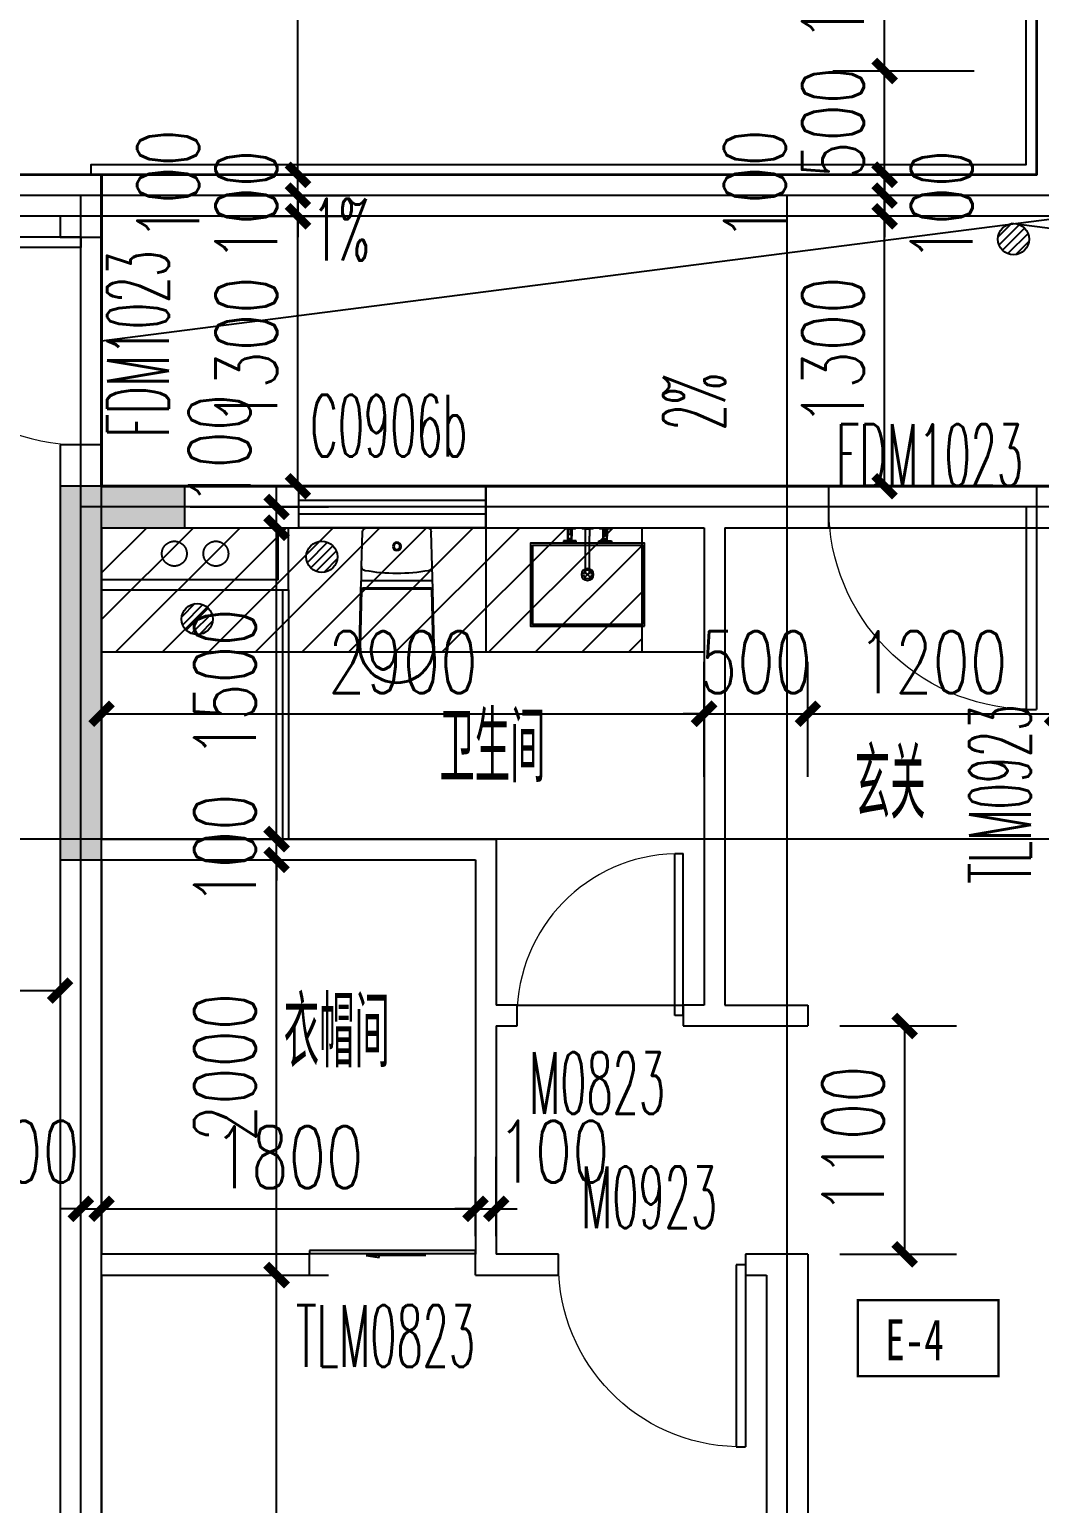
# Model space of a CAD drawing. Extents: x -59851 to 653804, y -249523 to 437614.
# Drawn here: x -10361 to -5499, y -107295 to -100194 of the extents above; entities that cross this region are included whole.
import ezdxf

# ---------------------------------------------------------------- set-up
doc = ezdxf.new("R2010")
doc.units = 0
doc.header["$LTSCALE"] = 1000
doc.header["$MEASUREMENT"] = 0
doc.linetypes.add('PS', pattern=[3200, 1500, -200, 1500])
doc.layers.add('33计一半面积外廓线', color=53, linetype='Continuous', lineweight=35)
doc.layers.add('33计全面积外廓线', color=21, linetype='Continuous', lineweight=35)
doc.layers.add('A-area(算全面积)', color=21, linetype='Continuous', plot=False)
doc.layers.add('A-area(算半面积)', color=23, linetype='Continuous', plot=False)
for name, color, linetype in [('A-Lvtry（卫生间）', 5, 'Continuous'), ('A-第三道尺寸线', 105, 'Continuous'), ('A-线脚看线', 9, 'Continuous'), ('A-降板区域', 251, 'Continuous'), ('AE-FLOR', 151, 'Continuous'), ('DIM_SYMB', 3, 'Continuous'), ('DOTE', 16, 'Continuous'), ('NL', 5, 'Continuous'), ('PS', 6, 'PS'), ('PUB_HATCH', 8, 'Continuous'), ('PUB_TEXT', 7, 'Continuous'), ('WALL', 2, 'Continuous'), ('WINDOW', 4, 'Continuous'), ('WINDOW_TEXT', 7, 'Continuous'), ('ys', 154, 'Continuous'), ('剪力墙', 6, 'Continuous'), ('户型标示', 7, 'Continuous')]:
    doc.layers.add(name, color=color, linetype=linetype)
doc.styles.add('_TCH_DIM', font='SIMPLEX.shx', dxfattribs={"width": 0.7, "bigfont": 'GBCBIG.shx'})
doc.styles.add('_TCH_DIM_T3', font='SIMPLEX.shx', dxfattribs={"width": 0.705882, "bigfont": 'GBCBIG.shx'})
doc.styles.add('_TCH_WINDOW', font='SIMPLEX.shx', dxfattribs={"width": 0.7, "height": 3.5, "bigfont": 'GBCBIG.shx'})
doc.styles.get("Standard").update_dxf_attribs({"font": 'gbenor.shx', "width": 0.7, "bigfont": 'gbcbig.shx'})
doc.styles.add('黑体', font='simhei.ttf', dxfattribs={"width": 0.7})
doc.dimstyles.new('_TCH_ARCH&&100', dxfattribs={"dimtxt": 297.5, "dimasz": 100, "dimexe": 250, "dimexo": 300, "dimgap": 100, "dimtad": 1, "dimdec": 0, "dimzin": 0, "dimdsep": 46, "dimtxsty": '_TCH_DIM_T3', "dimblk": 'ARCHTICK', "dimcen": 0.09, "dimclrt": 7, "dimazin": 2, "dimtfac": 1, "dimtdec": 0, "dimtix": 1, "dimtmove": 2, "dimatfit": 3, "dimfxl": 0, "dimtolj": 1, "dimtzin": 0, "dimarcsym": 0})

# ---------------------------------------------------------------- blocks, each defined once
blk = doc.blocks.new('18fjlq0329')
at = {"layer": 'PUB_HATCH'}
blk.add_hatch(color=256, dxfattribs=at).paths.add_polyline_path([(-9613.7, -22044.5), (-10213.7, -22044.5), (-10213.7, -23844.5), (-10013.7, -23844.5), (-10013.7, -22244.5), (-9613.7, -22244.5)])
at = {"layer": '剪力墙'}
blk.add_lwpolyline([(-9613.7, -22044.5), (-10213.7, -22044.5), (-10213.7, -23844.5), (-10013.7, -23844.5), (-10013.7, -22244.5), (-9613.7, -22244.5)], close=True, dxfattribs=at)
blk = doc.blocks.new('zhouxianssceng0329')
at = {"layer": 'DOTE'}
for p, q in [((-3313.7, 143398.2), (-44988.6, 143398.2)), ((-10113.7, 132089.9), (-10113.7, 143398.2)), ((-6713.7, 132089.9), (-6713.7, 143398.2)), ((5501.3, 143298.2), (-44988.6, 143298.2)), ((5501.3, 141898.2), (-10113.7, 141898.2)), ((5501.3, 140298.2), (-44988.6, 140298.2))]:
    blk.add_line(p, q, dxfattribs=at)
blk = doc.blocks.new('A$C2EEA3612')
at = {"linetype": 'Continuous'}
for p, q in [((-180, 570), (-172.9, 299.7)), ((-175, 570.2), (-168, 299.8)), ((175, 570.2), (168, 299.8)), ((180, 570), (172.9, 299.7)), ((-172.9, 299.7), (-171.1, 240)), ((-163, 295), (163, 295)), ((-163, 290), (163, 290)), ((172.9, 299.7), (171.1, 240)), ((-171.6, 255), (171.6, 255)), ((-171.1, 240), (-169.5, 186.6)), ((171.1, 240), (169.5, 186.6)), ((-169.5, 186.6), (-165.6, 19.4)), ((169.5, 186.6), (165.6, 19.4)), ((-145.6, 0), (145.6, 0))]:
    blk.add_line(p, q, dxfattribs=at)
for radius in [20, 15]:
    blk.add_circle((0, 90), radius, dxfattribs=at)
for centre, radius, start, end in [((0, 570), 180, 0, 180), ((0, 570), 175, 0, 180), ((-163, 300), 10, 181.7534, 270), ((-163, 300), 5, 181.7534, 270), ((163, 300), 5, 270, 358.2466), ((163, 300), 10, 270, 358.2466), ((0, -673.3), 893.4, 80.14434, 99.85566), ((-149.5, 187.2), 20, 99.85566, 181.7534), ((149.5, 187.2), 20, 358.2466, 80.14434), ((-145.6, 20), 20, 181.7534, 270), ((145.6, 20), 20, 270, 358.2466)]:
    blk.add_arc(centre, radius, start, end, dxfattribs=at)
blk = doc.blocks.new('g3wr')
at = {"color": 251}
blk.add_wipeout([(92376.5, 176270.3), (92376.5, 176416), (92376.5, 176561.6), (92382.1, 176575.5), (92395.9, 176581.5), (92459.4, 176583.5), (92576.3, 176580.9), (92666.2, 176588.6), (92736.4, 176588), (92946.5, 176596), (92946.5, 176591), (93056.8, 176558.2), (93056.8, 176558.2), (93126.5, 176416), (93075.6, 176297.8), (92946.5, 176236), (92831.5, 176244.5), (92676.2, 176243), (92576.3, 176251), (92395.9, 176250.4)], dxfattribs=at)
at = {"xscale": -1, "rotation": 270}
blk.add_blockref('A$C2EEA3612', (92376.5, 176416), dxfattribs=at)
blk = doc.blocks.new('A$C12CE3BE6')
at = {"ltscale": 10}
for p, q in [((180, 469), (200, 469)), ((180, 412), (180, 435)), ((182.5, 422), (182.5, 442)), ((197.5, 442), (182.5, 442)), ((184.5, 442), (184.5, 469)), ((195.5, 442), (195.5, 469)), ((197.5, 422), (197.5, 442)), ((200, 412), (200, 435)), ((285.2, 469), (265.2, 469)), ((265.2, 260), (265.2, 435)), ((285.2, 260), (285.2, 435)), ((370, 469), (350, 469)), ((350, 412), (350, 435)), ((352.5, 422), (352.5, 442)), ((352.5, 442), (367.5, 442)), ((354.5, 442), (354.5, 469)), ((365.5, 442), (365.5, 469)), ((367.5, 422), (367.5, 442)), ((370, 412), (370, 435)), ((220, 412), (160, 412)), ((160, 412), (160, 405)), ((220, 405), (160, 405)), ((197.5, 422), (182.5, 422)), ((187, 412), (187, 422)), ((193, 412), (193, 422)), ((220, 405), (220, 412)), ((330, 412), (390, 412)), ((330, 405), (330, 412)), ((330, 405), (390, 405)), ((352.5, 422), (367.5, 422)), ((357, 412), (357, 422)), ((363, 412), (363, 422)), ((390, 412), (390, 405))]:
    blk.add_line(p, q, dxfattribs=at)
for p, q in [((260.9, 235.9), (289.1, 264.1)), ((260.9, 264.1), (289.1, 235.9))]:
    blk.add_line(p, q)
for points in [[(200, 435), (200, 469), (215, 469), (215, 475), (165, 475), (165, 469), (180, 469), (180, 435)], [(285.2, 435), (285.2, 469), (299.8, 469), (299.8, 475), (250.2, 475), (250.2, 469), (265.2, 469), (265.2, 435)], [(370, 435), (370, 469), (385, 469), (385, 475), (335, 475), (335, 469), (350, 469), (350, 435)]]:
    blk.add_lwpolyline(points, dxfattribs=at)
for points in [[(0, 0), (0, 400), (550, 400), (550, 0)], [(10, 10), (10, 390), (540, 390), (540, 10)]]:
    blk.add_lwpolyline(points, close=True)
for centre in [(190, 408.5), (360, 408.5)]:
    blk.add_circle(centre, 3.5, dxfattribs=at)
for radius in [29.1, 20]:
    blk.add_circle((275, 250), radius)
blk.add_arc((275.2, 260), 10, 180, 0, dxfattribs=at)
blk = doc.blocks.new('$DorLib2D$00000001')
for p, q in [((0.45, 0.975), (0.5, 0.975)), ((0.45, 0), (0.45, 0.975)), ((0.5, 0), (0.5, 0.975)), ((0.5, 0), (0.45, 0))]:
    blk.add_line(p, q)
at = {"lineweight": 13}
blk.add_arc((0.475, 0), 0.975, 91.46928, 180, dxfattribs=at)
blk = doc.blocks.new('$DorLib2D$00000129')
at = {"color": 0, "linetype": 'Continuous'}
for p, q in [((-0.5, 0.545), (-0.5, 0.6866)), ((-0.5, 0.6866), (0.5, 0.6866)), ((0.5, 0.6866), (0.5, 0.545)), ((0.5, 0.545), (-0.5, 0.545)), ((-0.5, 0.5), (-0.5, 0.545)), ((0.5, 0.5), (0.5, 0.545)), ((-0.2, 0.4375), (0.1584, 0.4375)), ((0.1584, 0.4375), (0.0804, 0.3408)), ((0.0804, 0.3408), (0.0804, 0.4375))]:
    blk.add_line(p, q, dxfattribs=at)
blk = doc.blocks.new('$TCHSYS$WIN2D')
for p, q in [((-0.5, 0.5), (0.5, 0.5)), ((-0.5, 0.5), (-0.5, -0.5)), ((0.5, 0.5), (0.5, -0.5)), ((0.5, 0.1667), (-0.5, 0.1667)), ((0.5, -0.1667), (-0.5, -0.1667)), ((-0.5, -0.5), (0.5, -0.5))]:
    blk.add_line(p, q)
blk = doc.blocks.new('_ArchTick')
at = {"color": 0, "linetype": 'ByBlock', "const_width": 0.4}
blk.add_lwpolyline([(-0.5, -0.5), (0.5, 0.5)], dxfattribs=at)
blk = doc.blocks.new('*D757')
at = {"layer": 'A-第三道尺寸线', "color": 0, "lineweight": -2, "transparency": 16777216}
for p, q in [((17873.7, 167934.8), (17873.7, 168034.8)), ((17457.5, 167934.8), (18123.7, 167934.8)), ((17873.7, 167834.8), (17873.7, 167934.8)), ((17457.5, 167834.8), (18123.7, 167834.8)), ((17873.7, 167834.8), (17873.7, 167734.8))]:
    blk.add_line(p, q, dxfattribs=at)
at = {"layer": 'Defpoints', "color": 0, "transparency": 16777216}
for p in [(17157.5, 167934.8), (17873.7, 167934.8), (17157.5, 167834.8)]:
    blk.add_point(p, dxfattribs=at)
at = {"layer": 'A-第三道尺寸线', "color": 0, "lineweight": -2, "transparency": 16777216, "xscale": 100, "yscale": 100, "zscale": 100}
for p, rotation in [((17873.7, 167934.8), 270), ((17873.7, 167834.8), 90)]:
    blk.add_blockref('_ArchTick', p, dxfattribs=dict(at, rotation=rotation))
at = {"layer": 'A-第三道尺寸线', "color": 7, "transparency": 16777216, "insert": (17598.7, 168209.8), "char_height": 297.5, "attachment_point": 5, "rotation": 90, "style": '_TCH_DIM_T3'}
blk.add_mtext('\\A1;100', dxfattribs=at)
blk = doc.blocks.new('*D758')
at = {"layer": 'A-第三道尺寸线', "color": 0, "lineweight": -2, "transparency": 16777216}
for p, q in [((17457.5, 167834.8), (18123.7, 167834.8)), ((17873.7, 166334.8), (17873.7, 167834.8)), ((17457.5, 166334.8), (18123.7, 166334.8))]:
    blk.add_line(p, q, dxfattribs=at)
at = {"layer": 'Defpoints', "color": 0, "transparency": 16777216}
for p in [(17157.5, 167834.8), (17873.7, 167834.8), (17157.5, 166334.8)]:
    blk.add_point(p, dxfattribs=at)
at = {"layer": 'A-第三道尺寸线', "color": 0, "lineweight": -2, "transparency": 16777216, "xscale": 100, "yscale": 100, "zscale": 100}
for p, rotation in [((17873.7, 167834.8), 90), ((17873.7, 166334.8), 270)]:
    blk.add_blockref('_ArchTick', p, dxfattribs=dict(at, rotation=rotation))
at = {"layer": 'A-第三道尺寸线', "color": 7, "transparency": 16777216, "insert": (17625, 167084.8), "char_height": 297.5, "attachment_point": 5, "rotation": 90, "style": '_TCH_DIM_T3'}
blk.add_mtext('\\A1;1500', dxfattribs=at)
blk = doc.blocks.new('*D759')
at = {"layer": 'A-第三道尺寸线', "color": 0, "lineweight": -2, "transparency": 16777216}
for p, q in [((17873.7, 166334.8), (17873.7, 166434.8)), ((17457.5, 166334.8), (18123.7, 166334.8)), ((17873.7, 166234.8), (17873.7, 166334.8)), ((17457.5, 166234.8), (18123.7, 166234.8)), ((17873.7, 166234.8), (17873.7, 166134.8))]:
    blk.add_line(p, q, dxfattribs=at)
at = {"layer": 'Defpoints', "color": 0, "transparency": 16777216}
for p in [(17157.5, 166334.8), (17873.7, 166334.8), (17157.5, 166234.8)]:
    blk.add_point(p, dxfattribs=at)
at = {"layer": 'A-第三道尺寸线', "color": 0, "lineweight": -2, "transparency": 16777216, "xscale": 100, "yscale": 100, "zscale": 100}
for p, rotation in [((17873.7, 166334.8), 270), ((17873.7, 166234.8), 90)]:
    blk.add_blockref('_ArchTick', p, dxfattribs=dict(at, rotation=rotation))
at = {"layer": 'A-第三道尺寸线', "color": 7, "transparency": 16777216, "insert": (17625, 166284.8), "char_height": 297.5, "attachment_point": 5, "rotation": 90, "style": '_TCH_DIM_T3'}
blk.add_mtext('\\A1;100', dxfattribs=at)
blk = doc.blocks.new('*D760')
at = {"layer": 'A-第三道尺寸线', "color": 0, "lineweight": -2, "transparency": 16777216}
for p, q in [((17457.5, 166234.8), (18123.7, 166234.8)), ((17873.7, 164234.8), (17873.7, 166234.8)), ((17457.5, 164234.8), (18123.7, 164234.8))]:
    blk.add_line(p, q, dxfattribs=at)
at = {"layer": 'Defpoints', "color": 0, "transparency": 16777216}
for p in [(17157.5, 166234.8), (17873.7, 166234.8), (17157.5, 164234.8)]:
    blk.add_point(p, dxfattribs=at)
at = {"layer": 'A-第三道尺寸线', "color": 0, "lineweight": -2, "transparency": 16777216, "xscale": 100, "yscale": 100, "zscale": 100}
for p, rotation in [((17873.7, 166234.8), 90), ((17873.7, 164234.8), 270)]:
    blk.add_blockref('_ArchTick', p, dxfattribs=dict(at, rotation=rotation))
at = {"layer": 'A-第三道尺寸线', "color": 7, "transparency": 16777216, "insert": (17625, 165234.8), "char_height": 297.5, "attachment_point": 5, "rotation": 90, "style": '_TCH_DIM_T3'}
blk.add_mtext('\\A1;2000', dxfattribs=at)
blk = doc.blocks.new('*D761')
at = {"layer": 'A-第三道尺寸线', "color": 0, "lineweight": -2, "transparency": 16777216}
for p, q in [((17457.5, 164234.8), (18123.7, 164234.8)), ((17873.7, 160734.8), (17873.7, 164234.8)), ((17457.5, 160734.8), (18123.7, 160734.8))]:
    blk.add_line(p, q, dxfattribs=at)
at = {"layer": 'Defpoints', "color": 0, "transparency": 16777216}
for p in [(17157.5, 164234.8), (17873.7, 164234.8), (17157.5, 160734.8)]:
    blk.add_point(p, dxfattribs=at)
at = {"layer": 'A-第三道尺寸线', "color": 0, "lineweight": -2, "transparency": 16777216, "xscale": 100, "yscale": 100, "zscale": 100}
for p, rotation in [((17873.7, 164234.8), 90), ((17873.7, 160734.8), 270)]:
    blk.add_blockref('_ArchTick', p, dxfattribs=dict(at, rotation=rotation))
at = {"layer": 'A-第三道尺寸线', "color": 7, "transparency": 16777216, "insert": (17625, 162484.8), "char_height": 297.5, "attachment_point": 5, "rotation": 90, "style": '_TCH_DIM_T3'}
blk.add_mtext('\\A1;3500', dxfattribs=at)
blk = doc.blocks.new('*D770')
at = {"layer": 'A-第三道尺寸线', "color": 0, "lineweight": -2, "transparency": 16777216}
for p, q in [((17031.5, 166634.8), (17031.5, 167188.6)), ((19931.5, 166634.8), (19931.5, 167188.6)), ((17031.5, 166938.6), (19931.5, 166938.6))]:
    blk.add_line(p, q, dxfattribs=at)
at = {"layer": 'Defpoints', "color": 0, "transparency": 16777216}
for p in [(19931.5, 166938.6), (17031.5, 166334.8), (19931.5, 166334.8)]:
    blk.add_point(p, dxfattribs=at)
at = {"layer": 'A-第三道尺寸线', "color": 0, "lineweight": -2, "transparency": 16777216, "xscale": 100, "yscale": 100, "zscale": 100, "rotation": 180}
blk.add_blockref('_ArchTick', (17031.5, 166938.6), dxfattribs=at)
at = {"layer": 'A-第三道尺寸线', "color": 0, "lineweight": -2, "transparency": 16777216, "xscale": 100, "yscale": 100, "zscale": 100}
blk.add_blockref('_ArchTick', (19931.5, 166938.6), dxfattribs=at)
at = {"layer": 'A-第三道尺寸线', "color": 7, "transparency": 16777216, "insert": (18481.5, 167187.3), "char_height": 297.5, "attachment_point": 5, "style": '_TCH_DIM_T3'}
blk.add_mtext('\\A1;2900', dxfattribs=at)
blk = doc.blocks.new('*D771')
at = {"layer": 'A-第三道尺寸线', "color": 0, "lineweight": -2, "transparency": 16777216}
for p, q in [((19931.5, 166634.8), (19931.5, 167188.6)), ((20431.5, 166634.8), (20431.5, 167188.6)), ((19931.5, 166938.6), (19831.5, 166938.6)), ((19931.5, 166938.6), (20431.5, 166938.6)), ((20431.5, 166938.6), (20531.5, 166938.6))]:
    blk.add_line(p, q, dxfattribs=at)
at = {"layer": 'Defpoints', "color": 0, "transparency": 16777216}
for p in [(20431.5, 166938.6), (19931.5, 166334.8), (20431.5, 166334.8)]:
    blk.add_point(p, dxfattribs=at)
at = {"layer": 'A-第三道尺寸线', "color": 0, "lineweight": -2, "transparency": 16777216, "xscale": 100, "yscale": 100, "zscale": 100}
blk.add_blockref('_ArchTick', (19931.5, 166938.6), dxfattribs=at)
at = {"layer": 'A-第三道尺寸线', "color": 0, "lineweight": -2, "transparency": 16777216, "xscale": 100, "yscale": 100, "zscale": 100, "rotation": 180}
blk.add_blockref('_ArchTick', (20431.5, 166938.6), dxfattribs=at)
at = {"layer": 'A-第三道尺寸线', "color": 7, "transparency": 16777216, "insert": (20181.5, 167187.3), "char_height": 297.5, "attachment_point": 5, "style": '_TCH_DIM_T3'}
blk.add_mtext('\\A1;500', dxfattribs=at)
blk = doc.blocks.new('*D772')
at = {"layer": 'A-第三道尺寸线', "color": 0, "lineweight": -2, "transparency": 16777216}
for p, q in [((20431.5, 166634.8), (20431.5, 167188.6)), ((21631.5, 166634.8), (21631.5, 167188.6)), ((20431.5, 166938.6), (21631.5, 166938.6))]:
    blk.add_line(p, q, dxfattribs=at)
at = {"layer": 'Defpoints', "color": 0, "transparency": 16777216}
for p in [(21631.5, 166938.6), (20431.5, 166334.8), (21631.5, 166334.8)]:
    blk.add_point(p, dxfattribs=at)
at = {"layer": 'A-第三道尺寸线', "color": 0, "lineweight": -2, "transparency": 16777216, "xscale": 100, "yscale": 100, "zscale": 100, "rotation": 180}
blk.add_blockref('_ArchTick', (20431.5, 166938.6), dxfattribs=at)
at = {"layer": 'A-第三道尺寸线', "color": 0, "lineweight": -2, "transparency": 16777216, "xscale": 100, "yscale": 100, "zscale": 100}
blk.add_blockref('_ArchTick', (21631.5, 166938.6), dxfattribs=at)
at = {"layer": 'A-第三道尺寸线', "color": 7, "transparency": 16777216, "insert": (21031.5, 167187.3), "char_height": 297.5, "attachment_point": 5, "style": '_TCH_DIM_T3'}
blk.add_mtext('\\A1;1200', dxfattribs=at)
blk = doc.blocks.new('*D774')
at = {"layer": 'A-第三道尺寸线', "color": 0, "lineweight": -2, "transparency": 16777216}
for p, q in [((20585.5, 165434.8), (21147.7, 165434.8)), ((20897.7, 164334.8), (20897.7, 165434.8)), ((20585.5, 164334.8), (21147.7, 164334.8))]:
    blk.add_line(p, q, dxfattribs=at)
at = {"layer": 'Defpoints', "color": 0, "transparency": 16777216}
for p in [(20285.5, 165434.8), (20897.7, 165434.8), (20285.5, 164334.8)]:
    blk.add_point(p, dxfattribs=at)
at = {"layer": 'A-第三道尺寸线', "color": 0, "lineweight": -2, "transparency": 16777216, "xscale": 100, "yscale": 100, "zscale": 100}
for p, rotation in [((20897.7, 165434.8), 90), ((20897.7, 164334.8), 270)]:
    blk.add_blockref('_ArchTick', p, dxfattribs=dict(at, rotation=rotation))
at = {"layer": 'A-第三道尺寸线', "color": 7, "transparency": 16777216, "insert": (20649, 164884.8), "char_height": 297.5, "attachment_point": 5, "rotation": 90, "style": '_TCH_DIM_T3'}
blk.add_mtext('\\A1;1100', dxfattribs=at)
blk = doc.blocks.new('*D775')
at = {"layer": 'A-第三道尺寸线', "color": 0, "lineweight": -2, "transparency": 16777216}
for p, q in [((16931.5, 164421.8), (16931.5, 164804.1)), ((17031.5, 164421.8), (17031.5, 164804.1)), ((16931.5, 164554.1), (16831.5, 164554.1)), ((16931.5, 164554.1), (17031.5, 164554.1)), ((17031.5, 164554.1), (17131.5, 164554.1))]:
    blk.add_line(p, q, dxfattribs=at)
at = {"layer": 'Defpoints', "color": 0, "transparency": 16777216}
for p in [(17031.5, 164554.1), (16931.5, 164121.8), (17031.5, 164121.8)]:
    blk.add_point(p, dxfattribs=at)
at = {"layer": 'A-第三道尺寸线', "color": 0, "lineweight": -2, "transparency": 16777216, "xscale": 100, "yscale": 100, "zscale": 100}
blk.add_blockref('_ArchTick', (16931.5, 164554.1), dxfattribs=at)
at = {"layer": 'A-第三道尺寸线', "color": 0, "lineweight": -2, "transparency": 16777216, "xscale": 100, "yscale": 100, "zscale": 100, "rotation": 180}
blk.add_blockref('_ArchTick', (17031.5, 164554.1), dxfattribs=at)
at = {"layer": 'A-第三道尺寸线', "color": 7, "transparency": 16777216, "insert": (16656.5, 164829.1), "char_height": 297.5, "attachment_point": 5, "style": '_TCH_DIM_T3'}
blk.add_mtext('\\A1;100', dxfattribs=at)
blk = doc.blocks.new('*D776')
at = {"layer": 'A-第三道尺寸线', "color": 0, "lineweight": -2, "transparency": 16777216}
for p, q in [((17031.5, 164421.8), (17031.5, 164804.1)), ((18831.5, 164421.8), (18831.5, 164804.1)), ((17031.5, 164554.1), (18831.5, 164554.1))]:
    blk.add_line(p, q, dxfattribs=at)
at = {"layer": 'Defpoints', "color": 0, "transparency": 16777216}
for p in [(18831.5, 164554.1), (17031.5, 164121.8), (18831.5, 164121.8)]:
    blk.add_point(p, dxfattribs=at)
at = {"layer": 'A-第三道尺寸线', "color": 0, "lineweight": -2, "transparency": 16777216, "xscale": 100, "yscale": 100, "zscale": 100, "rotation": 180}
blk.add_blockref('_ArchTick', (17031.5, 164554.1), dxfattribs=at)
at = {"layer": 'A-第三道尺寸线', "color": 0, "lineweight": -2, "transparency": 16777216, "xscale": 100, "yscale": 100, "zscale": 100}
blk.add_blockref('_ArchTick', (18831.5, 164554.1), dxfattribs=at)
at = {"layer": 'A-第三道尺寸线', "color": 7, "transparency": 16777216, "insert": (17931.5, 164802.8), "char_height": 297.5, "attachment_point": 5, "style": '_TCH_DIM_T3'}
blk.add_mtext('\\A1;1800', dxfattribs=at)
blk = doc.blocks.new('*D777')
at = {"layer": 'A-第三道尺寸线', "color": 0, "lineweight": -2, "transparency": 16777216}
for p, q in [((18831.5, 164421.8), (18831.5, 164804.1)), ((18931.5, 164421.8), (18931.5, 164804.1)), ((18831.5, 164554.1), (18731.5, 164554.1)), ((18831.5, 164554.1), (18931.5, 164554.1)), ((18931.5, 164554.1), (19031.5, 164554.1))]:
    blk.add_line(p, q, dxfattribs=at)
at = {"layer": 'Defpoints', "color": 0, "transparency": 16777216}
for p in [(18931.5, 164554.1), (18831.5, 164121.8), (18931.5, 164121.8)]:
    blk.add_point(p, dxfattribs=at)
at = {"layer": 'A-第三道尺寸线', "color": 0, "lineweight": -2, "transparency": 16777216, "xscale": 100, "yscale": 100, "zscale": 100}
blk.add_blockref('_ArchTick', (18831.5, 164554.1), dxfattribs=at)
at = {"layer": 'A-第三道尺寸线', "color": 0, "lineweight": -2, "transparency": 16777216, "xscale": 100, "yscale": 100, "zscale": 100, "rotation": 180}
blk.add_blockref('_ArchTick', (18931.5, 164554.1), dxfattribs=at)
at = {"layer": 'A-第三道尺寸线', "color": 7, "transparency": 16777216, "insert": (19206.5, 164829.1), "char_height": 297.5, "attachment_point": 5, "style": '_TCH_DIM_T3'}
blk.add_mtext('\\A1;100', dxfattribs=at)
blk = doc.blocks.new('zhenzheng1417hxt0329')
at = {"layer": 'A-area(算全面积)'}
blk.add_lwpolyline([(-17613.7, 20870.7), (-17613.7, 13970.7), (-16213.7, 13970.7), (-16213.5, 17270.6), (-15613.7, 17270.7), (-15613.7, 17070.7), (-5513.7, 17070.7), (-5513.7, 20870.7)], close=True, dxfattribs=at)
at = {"layer": 'AE-FLOR'}
for points in [[(-17613.7, 20970.7), (-5413.7, 20970.7), (-5413.7, 16870.7), (-10013.7, 16870.7)], [(-17613.7, 20870.7), (-5513.7, 20870.7), (-5513.7, 17070.7), (-10013.7, 17070.7)]]:
    blk.add_lwpolyline(points, dxfattribs=at)
blk = doc.blocks.new('188xj0329')
at = {"layer": 'A-线脚看线'}
blk.add_lwpolyline([(-10063.7, -25166.7), (-10063.7, -25116.7), (-5563.7, -25116.7), (-5563.7, -21416.7), (-17613.7, -21416.7)], dxfattribs=at)
blk = doc.blocks.new('_LV13')
at = {"color": 0}
for p, q in [((-0.071, 0.495), (-0.495, 0.071)), ((0.183, 0.465), (-0.465, -0.183)), ((0.354, 0.354), (-0.354, -0.354)), ((0.465, 0.183), (-0.183, -0.465)), ((0.495, -0.071), (0.071, -0.495))]:
    blk.add_line(p, q, dxfattribs=at)
blk.add_circle((0, 0), 0.5)
blk = doc.blocks.new('e405055')
at = {"layer": 'NL', "ltscale": 0.5, "extrusion": (0, 0, -1), "xscale": -150, "yscale": 150, "zscale": -150}
for p in [(110296, 74466), (110896, 74166)]:
    blk.add_blockref('_LV13', p, dxfattribs=at)
blk = doc.blocks.new('*D857')
at = {"layer": 'A-第三道尺寸线', "color": 0, "lineweight": -2, "transparency": 16777216}
for p, q in [((-11413.7, -104552.8), (-11413.7, -105074)), ((-10213.7, -104552.8), (-10213.7, -105074)), ((-11413.7, -104824), (-10213.7, -104824))]:
    blk.add_line(p, q, dxfattribs=at)
at = {"layer": 'Defpoints', "color": 0, "transparency": 16777216}
for p in [(-11413.7, -104252.8), (-10213.7, -104252.8), (-10213.7, -104824)]:
    blk.add_point(p, dxfattribs=at)
at = {"layer": 'A-第三道尺寸线', "color": 0, "lineweight": -2, "transparency": 16777216, "xscale": 100, "yscale": 100, "zscale": 100, "rotation": 180}
blk.add_blockref('_ArchTick', (-11413.7, -104824), dxfattribs=at)
at = {"layer": 'A-第三道尺寸线', "color": 0, "lineweight": -2, "transparency": 16777216, "xscale": 100, "yscale": 100, "zscale": 100}
blk.add_blockref('_ArchTick', (-10213.7, -104824), dxfattribs=at)
at = {"layer": 'A-第三道尺寸线', "color": 7, "transparency": 16777216, "insert": (-10813.7, -104575.2), "char_height": 297.5, "attachment_point": 5, "style": '_TCH_DIM_T3'}
blk.add_mtext('\\A1;1200', dxfattribs=at)
blk = doc.blocks.new('*D1706')
at = {"layer": 'A-第三道尺寸线', "color": 0, "lineweight": -2, "transparency": 16777216}
for p, q in [((-5813.7, -101094.3), (-6494.4, -101094.3)), ((-6244.4, -102394.3), (-6244.4, -101094.3)), ((-5813.7, -102394.3), (-6494.4, -102394.3))]:
    blk.add_line(p, q, dxfattribs=at)
at = {"layer": 'Defpoints', "color": 0, "transparency": 16777216}
for p in [(-6244.4, -101094.3), (-5513.7, -101094.3), (-5513.7, -102394.3)]:
    blk.add_point(p, dxfattribs=at)
at = {"layer": 'A-第三道尺寸线', "color": 0, "lineweight": -2, "transparency": 16777216, "xscale": 100, "yscale": 100, "zscale": 100}
for p, rotation in [((-6244.4, -101094.3), 90), ((-6244.4, -102394.3), 270)]:
    blk.add_blockref('_ArchTick', p, dxfattribs=dict(at, rotation=rotation))
at = {"layer": 'A-第三道尺寸线', "color": 7, "transparency": 16777216, "insert": (-6493.1, -101744.3), "char_height": 297.5, "attachment_point": 5, "rotation": 90, "style": '_TCH_DIM_T3'}
blk.add_mtext('\\A1;1300', dxfattribs=at)
blk = doc.blocks.new('*D1707')
at = {"layer": 'A-第三道尺寸线', "color": 0, "lineweight": -2, "transparency": 16777216}
for p, q in [((-6244.4, -100994.3), (-6244.4, -100894.3)), ((-5813.7, -100994.3), (-6494.4, -100994.3)), ((-6244.4, -101094.3), (-6244.4, -100994.3)), ((-5813.7, -101094.3), (-6494.4, -101094.3)), ((-6244.4, -101094.3), (-6244.4, -101194.3))]:
    blk.add_line(p, q, dxfattribs=at)
at = {"layer": 'Defpoints', "color": 0, "transparency": 16777216}
for p in [(-6244.4, -100994.3), (-5513.7, -100994.3), (-5513.7, -101094.3)]:
    blk.add_point(p, dxfattribs=at)
at = {"layer": 'A-第三道尺寸线', "color": 0, "lineweight": -2, "transparency": 16777216, "xscale": 100, "yscale": 100, "zscale": 100}
for p, rotation in [((-6244.4, -100994.3), 270), ((-6244.4, -101094.3), 90)]:
    blk.add_blockref('_ArchTick', p, dxfattribs=dict(at, rotation=rotation))
at = {"layer": 'A-第三道尺寸线', "color": 7, "transparency": 16777216, "insert": (-5969.4, -101044.3), "char_height": 297.5, "attachment_point": 5, "rotation": 90, "style": '_TCH_DIM_T3'}
blk.add_mtext('\\A1;100', dxfattribs=at)
blk = doc.blocks.new('*D1708')
at = {"layer": 'A-第三道尺寸线', "color": 0, "lineweight": -2, "transparency": 16777216}
for p, q in [((-6244.4, -100894.3), (-6244.4, -100794.3)), ((-5813.7, -100894.3), (-6494.4, -100894.3)), ((-6244.4, -100994.3), (-6244.4, -100894.3)), ((-5813.7, -100994.3), (-6494.4, -100994.3)), ((-6244.4, -100994.3), (-6244.4, -101094.3))]:
    blk.add_line(p, q, dxfattribs=at)
at = {"layer": 'Defpoints', "color": 0, "transparency": 16777216}
for p in [(-6244.4, -100894.3), (-5513.7, -100894.3), (-5513.7, -100994.3)]:
    blk.add_point(p, dxfattribs=at)
at = {"layer": 'A-第三道尺寸线', "color": 0, "lineweight": -2, "transparency": 16777216, "xscale": 100, "yscale": 100, "zscale": 100}
for p, rotation in [((-6244.4, -100894.3), 270), ((-6244.4, -100994.3), 90)]:
    blk.add_blockref('_ArchTick', p, dxfattribs=dict(at, rotation=rotation))
at = {"layer": 'A-第三道尺寸线', "color": 7, "transparency": 16777216, "insert": (-6869.4, -100944.3), "char_height": 297.5, "attachment_point": 5, "rotation": 90, "style": '_TCH_DIM_T3'}
blk.add_mtext('\\A1;100', dxfattribs=at)
blk = doc.blocks.new('*D1709')
at = {"layer": 'A-第三道尺寸线', "color": 0, "lineweight": -2, "transparency": 16777216}
for p, q in [((-6244.4, -100394.3), (-6244.4, -100294.3)), ((-5813.7, -100394.3), (-6494.4, -100394.3)), ((-6244.4, -100894.3), (-6244.4, -100394.3)), ((-5813.7, -100894.3), (-6494.4, -100894.3)), ((-6244.4, -100894.3), (-6244.4, -100994.3))]:
    blk.add_line(p, q, dxfattribs=at)
at = {"layer": 'Defpoints', "color": 0, "transparency": 16777216}
for p in [(-6244.4, -100394.3), (-5513.7, -100394.3), (-5513.7, -100894.3)]:
    blk.add_point(p, dxfattribs=at)
at = {"layer": 'A-第三道尺寸线', "color": 0, "lineweight": -2, "transparency": 16777216, "xscale": 100, "yscale": 100, "zscale": 100}
for p, rotation in [((-6244.4, -100394.3), 270), ((-6244.4, -100894.3), 90)]:
    blk.add_blockref('_ArchTick', p, dxfattribs=dict(at, rotation=rotation))
at = {"layer": 'A-第三道尺寸线', "color": 7, "transparency": 16777216, "insert": (-6493.1, -100644.3), "char_height": 297.5, "attachment_point": 5, "rotation": 90, "style": '_TCH_DIM_T3'}
blk.add_mtext('\\A1;500', dxfattribs=at)
blk = doc.blocks.new('*D1710')
at = {"layer": 'A-第三道尺寸线', "color": 0, "lineweight": -2, "transparency": 16777216}
for p, q in [((-5813.7, -99394.3), (-6494.4, -99394.3)), ((-6244.4, -100394.3), (-6244.4, -99394.3)), ((-5813.7, -100394.3), (-6494.4, -100394.3))]:
    blk.add_line(p, q, dxfattribs=at)
at = {"layer": 'Defpoints', "color": 0, "transparency": 16777216}
for p in [(-6244.4, -99394.3), (-5513.7, -99394.3), (-5513.7, -100394.3)]:
    blk.add_point(p, dxfattribs=at)
at = {"layer": 'A-第三道尺寸线', "color": 0, "lineweight": -2, "transparency": 16777216, "xscale": 100, "yscale": 100, "zscale": 100}
for p, rotation in [((-6244.4, -99394.3), 90), ((-6244.4, -100394.3), 270)]:
    blk.add_blockref('_ArchTick', p, dxfattribs=dict(at, rotation=rotation))
at = {"layer": 'A-第三道尺寸线', "color": 7, "transparency": 16777216, "insert": (-6493.1, -99894.3), "char_height": 297.5, "attachment_point": 5, "rotation": 90, "style": '_TCH_DIM_T3'}
blk.add_mtext('\\A1;1000', dxfattribs=at)
blk = doc.blocks.new('*D1735')
at = {"layer": 'A-第三道尺寸线', "color": 0, "lineweight": -2, "transparency": 16777216}
for p, q in [((-9436.3, -101094.3), (-8818.5, -101094.3)), ((-9068.5, -102394.3), (-9068.5, -101094.3)), ((-9436.3, -102394.3), (-8818.5, -102394.3))]:
    blk.add_line(p, q, dxfattribs=at)
at = {"layer": 'Defpoints', "color": 0, "transparency": 16777216}
for p in [(-9736.3, -101094.3), (-9068.5, -101094.3), (-9736.3, -102394.3)]:
    blk.add_point(p, dxfattribs=at)
at = {"layer": 'A-第三道尺寸线', "color": 0, "lineweight": -2, "transparency": 16777216, "xscale": 100, "yscale": 100, "zscale": 100}
for p, rotation in [((-9068.5, -101094.3), 90), ((-9068.5, -102394.3), 270)]:
    blk.add_blockref('_ArchTick', p, dxfattribs=dict(at, rotation=rotation))
at = {"layer": 'A-第三道尺寸线', "color": 7, "transparency": 16777216, "insert": (-9317.2, -101744.3), "char_height": 297.5, "attachment_point": 5, "rotation": 90, "style": '_TCH_DIM_T3'}
blk.add_mtext('\\A1;1300', dxfattribs=at)
blk = doc.blocks.new('*D1736')
at = {"layer": 'A-第三道尺寸线', "color": 0, "lineweight": -2, "transparency": 16777216}
for p, q in [((-9068.5, -100994.3), (-9068.5, -100894.3)), ((-9436.3, -100994.3), (-8818.5, -100994.3)), ((-9068.5, -101094.3), (-9068.5, -100994.3)), ((-9436.3, -101094.3), (-8818.5, -101094.3)), ((-9068.5, -101094.3), (-9068.5, -101194.3))]:
    blk.add_line(p, q, dxfattribs=at)
at = {"layer": 'Defpoints', "color": 0, "transparency": 16777216}
for p in [(-9736.3, -100994.3), (-9068.5, -100994.3), (-9736.3, -101094.3)]:
    blk.add_point(p, dxfattribs=at)
at = {"layer": 'A-第三道尺寸线', "color": 0, "lineweight": -2, "transparency": 16777216, "xscale": 100, "yscale": 100, "zscale": 100}
for p, rotation in [((-9068.5, -100994.3), 270), ((-9068.5, -101094.3), 90)]:
    blk.add_blockref('_ArchTick', p, dxfattribs=dict(at, rotation=rotation))
at = {"layer": 'A-第三道尺寸线', "color": 7, "transparency": 16777216, "insert": (-9317.2, -101044.3), "char_height": 297.5, "attachment_point": 5, "rotation": 90, "style": '_TCH_DIM_T3'}
blk.add_mtext('\\A1;100', dxfattribs=at)
blk = doc.blocks.new('*D1737')
at = {"layer": 'A-第三道尺寸线', "color": 0, "lineweight": -2, "transparency": 16777216}
for p, q in [((-9068.5, -100894.3), (-9068.5, -100794.3)), ((-9436.3, -100894.3), (-8818.5, -100894.3)), ((-9068.5, -100994.3), (-9068.5, -100894.3)), ((-9436.3, -100994.3), (-8818.5, -100994.3)), ((-9068.5, -100994.3), (-9068.5, -101094.3))]:
    blk.add_line(p, q, dxfattribs=at)
at = {"layer": 'Defpoints', "color": 0, "transparency": 16777216}
for p in [(-9736.3, -100894.3), (-9068.5, -100894.3), (-9736.3, -100994.3)]:
    blk.add_point(p, dxfattribs=at)
at = {"layer": 'A-第三道尺寸线', "color": 0, "lineweight": -2, "transparency": 16777216, "xscale": 100, "yscale": 100, "zscale": 100}
for p, rotation in [((-9068.5, -100894.3), 270), ((-9068.5, -100994.3), 90)]:
    blk.add_blockref('_ArchTick', p, dxfattribs=dict(at, rotation=rotation))
at = {"layer": 'A-第三道尺寸线', "color": 7, "transparency": 16777216, "insert": (-9693.5, -100944.3), "char_height": 297.5, "attachment_point": 5, "rotation": 90, "style": '_TCH_DIM_T3'}
blk.add_mtext('\\A1;100', dxfattribs=at)
blk = doc.blocks.new('*D1738')
at = {"layer": 'A-第三道尺寸线', "color": 0, "lineweight": -2, "transparency": 16777216}
for p, q in [((-9436.3, -97094.3), (-8818.5, -97094.3)), ((-9068.5, -100894.3), (-9068.5, -97094.3)), ((-9436.3, -100894.3), (-8818.5, -100894.3))]:
    blk.add_line(p, q, dxfattribs=at)
at = {"layer": 'Defpoints', "color": 0, "transparency": 16777216}
for p in [(-9736.3, -97094.3), (-9068.5, -97094.3), (-9736.3, -100894.3)]:
    blk.add_point(p, dxfattribs=at)
at = {"layer": 'A-第三道尺寸线', "color": 0, "lineweight": -2, "transparency": 16777216, "xscale": 100, "yscale": 100, "zscale": 100}
for p, rotation in [((-9068.5, -97094.3), 90), ((-9068.5, -100894.3), 270)]:
    blk.add_blockref('_ArchTick', p, dxfattribs=dict(at, rotation=rotation))
at = {"layer": 'A-第三道尺寸线', "color": 7, "transparency": 16777216, "insert": (-9317.2, -98994.3), "char_height": 297.5, "attachment_point": 5, "rotation": 90, "style": '_TCH_DIM_T3'}
blk.add_mtext('\\A1;3800', dxfattribs=at)
blk = doc.blocks.new('A4huhuxing')
at = {"layer": 'A-Lvtry（卫生间）'}
for points in [[(19931.5, 167234.8), (18882.6, 167234.8), (18882.6, 167834.8)], [(17901.5, 167534.8), (17901.5, 166334.8)], [(17931.5, 167534.8), (17931.5, 166334.8)]]:
    blk.add_lwpolyline(points, dxfattribs=at)
at = {"layer": 'PS', "ltscale": 0.5}
for centre in [(17381.5, 167709.8), (17581.5, 167709.8)]:
    blk.add_circle(centre, 60, dxfattribs=at)
at = {"layer": 'WALL'}
for p, q in [((16831.5, 168034.8), (16831.5, 166234.8)), ((17981.5, 168034.8), (16831.5, 168034.8)), ((17981.5, 167834.8), (17981.5, 168034.8)), ((20031.5, 168034.8), (18881.5, 168034.8)), ((18881.5, 168034.8), (18881.5, 167834.8)), ((20531.5, 168034.8), (20031.5, 168034.8)), ((20531.5, 167834.8), (20531.5, 168034.8)), ((21731.5, 168034.8), (21531.5, 168034.8)), ((21531.5, 168034.8), (21531.5, 167834.8)), ((17031.5, 167834.8), (17031.5, 166334.8)), ((17031.5, 167834.8), (17981.5, 167834.8)), ((18881.5, 167834.8), (19931.5, 167834.8)), ((19931.5, 167834.8), (19931.5, 165534.8)), ((20031.5, 167834.8), (20031.5, 165534.8)), ((20031.5, 167834.8), (20531.5, 167834.8)), ((21531.5, 167834.8), (21631.5, 167834.8)), ((17031.5, 166334.8), (18931.5, 166334.8)), ((18931.5, 166334.8), (18931.5, 165534.8)), ((16831.5, 166234.8), (16831.5, 164334.8)), ((17031.5, 166234.8), (18831.5, 166234.8)), ((17031.5, 166234.8), (17031.5, 164334.8)), ((18831.5, 166234.8), (18831.5, 165434.8)), ((19031.5, 165534.8), (18931.5, 165534.8)), ((19031.5, 165434.8), (19031.5, 165534.8)), ((19931.5, 165534.8), (19831.5, 165534.8)), ((19831.5, 165534.8), (19831.5, 165434.8)), ((20031.5, 165534.8), (20431.5, 165534.8)), ((20431.5, 165534.8), (20431.5, 165434.8)), ((18831.5, 165434.8), (18831.5, 164334.8)), ((18931.5, 165434.8), (18931.5, 164334.8)), ((18931.5, 165434.8), (19031.5, 165434.8)), ((19831.5, 165434.8), (20031.5, 165434.8)), ((20031.5, 165434.8), (20431.5, 165434.8)), ((16831.5, 164334.8), (16831.5, 160534.8)), ((18031.5, 164334.8), (17031.5, 164334.8)), ((18031.5, 164234.8), (18031.5, 164334.8)), ((18831.5, 164234.8), (18831.5, 164334.8)), ((19231.5, 164334.8), (18931.5, 164334.8)), ((19231.5, 164234.8), (19231.5, 164334.8)), ((20431.5, 164334.8), (20131.5, 164334.8)), ((20131.5, 164334.8), (20131.5, 164234.8)), ((20431.5, 164334.8), (20431.5, 160734.8)), ((17031.5, 164234.8), (18031.5, 164234.8)), ((17031.5, 164234.8), (17031.5, 160734.8)), ((18831.5, 164234.8), (19231.5, 164234.8)), ((20131.5, 164234.8), (20231.5, 164234.8)), ((20231.5, 164234.8), (20231.5, 160734.8))]:
    blk.add_line(p, q, dxfattribs=at)
for points in [[(17031.5, 167534.8), (17931.5, 167534.8), (17931.5, 167834.8)], [(17031.5, 167584.8), (17881.5, 167584.8), (17881.5, 167834.8)]]:
    blk.add_lwpolyline(points, dxfattribs=at)
at = {"layer": 'WINDOW'}
for p, q in [((20531.5, 167834.8), (21531.5, 167834.8)), ((19031.5, 165534.8), (19831.5, 165534.8))]:
    blk.add_line(p, q, dxfattribs=at)
at = {"layer": '户型标示', "color": 2, "const_width": 11.2}
blk.add_lwpolyline([(20671.7, 164113.9), (21349.3, 164113.9), (21349.3, 163747.5), (20671.7, 163747.5)], close=True, dxfattribs=at)
at = {"layer": 'A-Lvtry（卫生间）', "rotation": 270}
blk.add_blockref('g3wr', (-157963.2, 260211.3), dxfattribs=at)
at = {"layer": 'A-Lvtry（卫生间）', "xscale": -1}
blk.add_blockref('A$C12CE3BE6', (19645.6, 167359.8), dxfattribs=at)
at = {"layer": 'WINDOW'}
ref = blk.add_blockref('$DorLib2D$00000001', (21031.5, 167934.8), dxfattribs=dict(at, xscale=-1000, yscale=1000, zscale=1000, rotation=180))
ref.add_attrib('A', 'FDM1023', (20566, 168036), dxfattribs={"layer": 'WINDOW_TEXT', "height": 297.5, "style": '_TCH_WINDOW', "width": 0.494118})
ref = blk.add_blockref('$DorLib2D$00000129', (21681.5, 166584.8), dxfattribs=dict(at, xscale=900, yscale=100, zscale=900, rotation=270))
ref.add_attrib('A', 'TLM0923', (21505.3, 166119.3), dxfattribs={"layer": 'WINDOW_TEXT', "height": 297.5, "rotation": 90, "style": '_TCH_WINDOW', "width": 0.494118})
ref = blk.add_blockref('$DorLib2D$00000001', (19431.5, 165484.8), dxfattribs=dict(at, xscale=800, yscale=800, zscale=800))
ref.add_attrib('A', 'M0823', (19088.5, 165011), dxfattribs={"layer": 'WINDOW_TEXT', "height": 297.5, "style": '_TCH_WINDOW', "width": 0.494118})
ref = blk.add_blockref('$DorLib2D$00000001', (19681.5, 164284.8), dxfattribs=dict(at, xscale=-900, yscale=900, zscale=900, rotation=180))
ref.add_attrib('A', 'M0923', (19338.5, 164461), dxfattribs={"layer": 'WINDOW_TEXT', "height": 297.5, "style": '_TCH_WINDOW', "width": 0.494118})
ref = blk.add_blockref('$DorLib2D$00000129', (18431.5, 164284.8), dxfattribs=dict(at, xscale=-800, yscale=100, zscale=-800))
ref.add_attrib('A', 'TLM0823', (17966, 163792.4), dxfattribs={"layer": 'WINDOW_TEXT', "height": 297.5, "style": '_TCH_WINDOW', "width": 0.494118})
at = {"layer": 'PUB_TEXT', "width": 0.7}
for s, p in [('卫生间', (18657.2, 166608.5)), ('玄关', (20657.3, 166432)), ('衣帽间', (17908.6, 165235.2))]:
    blk.add_text(s, height=337.59, dxfattribs=at).set_placement(p)
at = {"layer": '户型标示', "color": 2, "style": '黑体', "width": 0.7}
blk.add_text('E-4', height=197.15, dxfattribs=at).set_placement((20803.8, 163824.8))
at = {"layer": 'A-第三道尺寸线'}
for base, p1, p2, angle, picture, middle in [((17873.7, 167934.8), (17157.5, 167834.8), (17157.5, 167934.8), 90, '*D757', (17598.7, 168209.8)), ((17031.5, 164554.1), (16931.5, 164121.8), (17031.5, 164121.8), 0, '*D775', (16656.5, 164829.1)), ((18931.5, 164554.1), (18831.5, 164121.8), (18931.5, 164121.8), 0, '*D777', (19206.5, 164829.1))]:
    dim = blk.add_linear_dim(base=base, p1=p1, p2=p2, angle=angle, dimstyle='_TCH_ARCH&&100', dxfattribs=at)
    dim.commit()
    dim.dimension.update_dxf_attribs({"geometry": picture, "text_midpoint": middle, "dimtype": 129})
for p1, p2, distance, picture, middle in [((17157.5, 166334.8), (17157.5, 167834.8), -716.2, '*D758', (17625, 167084.8)), ((19931.5, 166334.8), (20431.5, 166334.8), 603.8, '*D771', (20181.5, 167187.3)), ((20431.5, 166334.8), (21631.5, 166334.8), 603.8, '*D772', (21031.5, 167187.3)), ((17157.5, 166234.8), (17157.5, 166334.8), -716.2, '*D759', (17625, 166284.8)), ((17157.5, 164234.8), (17157.5, 166234.8), -716.2, '*D760', (17625, 165234.8)), ((20285.5, 164334.8), (20285.5, 165434.8), -612.2, '*D774', (20649, 164884.8)), ((17031.5, 164121.8), (18831.5, 164121.8), 432.3, '*D776', (17931.5, 164802.8)), ((17157.5, 160734.8), (17157.5, 164234.8), -716.2, '*D761', (17625, 162484.8))]:
    dim = blk.add_aligned_dim(p1=p1, p2=p2, distance=distance, dimstyle='_TCH_ARCH&&100', dxfattribs=at)
    dim.commit()
    dim.dimension.update_dxf_attribs({"geometry": picture, "text_midpoint": middle})
at = {"layer": 'A-降板区域'}
h = blk.add_hatch(dxfattribs=at)
h.set_pattern_fill('ANSI31', color=256, scale=100)
h.set_pattern_definition([(45, (25445.86, 0.02), (-112.2532, 112.2532), [])])
h.paths.add_polyline_path([(19631.5, 167834.8), (19631.5, 167234.8), (17031.5, 167234.8), (17031.5, 167834.8)])
blk.add_lwpolyline([(19631.5, 167834.8), (19631.5, 167234.8), (17031.5, 167234.8), (17031.5, 167834.8)], close=True, dxfattribs=at)
at = {"layer": 'WINDOW'}
ref = blk.add_blockref('$TCHSYS$WIN2D', (18431.5, 167934.8), dxfattribs=dict(at, xscale=900, yscale=200, zscale=-900, rotation=180))
ref.add_attrib('A', 'C0906b', (18036, 168177.7), dxfattribs={"layer": 'WINDOW_TEXT', "height": 297.5, "style": '_TCH_WINDOW', "width": 0.494118})
at = {"layer": 'A-第三道尺寸线'}
dim = blk.add_aligned_dim(p1=(17031.5, 166334.8), p2=(19931.5, 166334.8), distance=603.8, dimstyle='_TCH_ARCH&&100', dxfattribs=at)
dim.commit()
dim.dimension.update_dxf_attribs({"geometry": '*D770', "text_midpoint": (18481.5, 167187.3)})

msp = doc.modelspace()

# ---------------------------------------------------------------- linework, layer by layer
at = {"layer": '33计一半面积外廓线'}
msp.add_lwpolyline([(-10013.7, -100894.3), (-10013.7, -102394.3), (-4113.7, -102394.3), (-4113.7, -101094.3), (-4113.8, -101094.3), (-4113.7, -95694.3), (-8013.7, -95694.3), (-8013.7, -95294.3), (-16513.7, -95294.3), (-16513.7, -95694.3), (-17613.7, -95694.3), (-17613.7, -97094.3), (-5513.7, -97094.3), (-5513.7, -100894.3)], close=True, dxfattribs=at)
at = {"layer": '33计全面积外廓线'}
msp.add_lwpolyline([(-20113.7, -95694.3), (-16513.7, -95694.3), (-16513.7, -95294.3), (-8013.7, -95294.3), (-8013.7, -95694.3), (-4113.7, -95694.3), (-4113.7, -101094.3), (-4113.7, -101094.3), (-4113.7, -102394.3), (-10013.7, -102394.3), (-10013.7, -100894.3), (-15613.7, -100894.3), (-15613.7, -100694.3), (-16213.7, -100694.3), (-16213.7, -103994.3), (-17613.7, -103994.3)], dxfattribs=at)
at = {"layer": 'DIM_SYMB'}
msp.add_lwpolyline([(-9169.4, -101412.1, 0, 0, 0), (-8674.5, -101412.1, 80, 0, 0), (-8374.5, -101412.1, 0, 0, 0)], format="xyseb", dxfattribs=at)
at = {"layer": 'WALL'}
for p, q in [((-10013.7, -100894.3), (-11713.7, -100894.3)), ((-10013.7, -101194.3), (-10013.7, -100894.3)), ((-10213.7, -101094.3), (-11613.7, -101094.3)), ((-10213.7, -101094.3), (-10213.7, -101194.3)), ((-10213.7, -101194.3), (-10013.7, -101194.3))]:
    msp.add_line(p, q, dxfattribs=at)
at = {"layer": 'ys'}
msp.add_lwpolyline([(-5635.6, -101127.4), (-3413.7, -101413.2)], dxfattribs=at)

# ---------------------------------------------------------------- block references
for name, p in [('zhouxianssceng0329', (0, -244392.5)), ('18fjlq0329', (0, -80349.7))]:
    msp.add_blockref(name, p)
at = {"layer": 'NL', "ltscale": 0.5, "extrusion": (0, 0, -1), "xscale": -150, "yscale": 150, "zscale": -150}
msp.add_blockref('_LV13', (5623.7, -101204.3), dxfattribs=at)

# ---------------------------------------------------------------- texts
at = {"layer": 'PUB_TEXT', "style": '_TCH_DIM', "width": 0.494118}
msp.add_text('1%', height=297.5, dxfattribs=at).set_placement((-8999.8, -101307.1))

# ---------------------------------------------------------------- dimensions: what is measured, and where the dimension line sits
at = {"layer": 'A-第三道尺寸线'}
for p1, p2, distance, picture, middle in [((-9736.3, -100894.3), (-9736.3, -97094.3), -667.9, '*D1738', (-9317.2, -98994.3)), ((-5513.7, -100394.3), (-5513.7, -99394.3), 730.7, '*D1710', (-6493.1, -99894.3)), ((-5513.7, -100894.3), (-5513.7, -100394.3), 730.7, '*D1709', (-6493.1, -100644.3)), ((-9736.3, -101094.3), (-9736.3, -100994.3), -667.9, '*D1736', (-9317.2, -101044.3))]:
    dim = msp.add_aligned_dim(p1=p1, p2=p2, distance=distance, dimstyle='_TCH_ARCH&&100', dxfattribs=at)
    dim.commit()
    dim.dimension.update_dxf_attribs({"geometry": picture, "text_midpoint": middle})
for base, p1, p2, picture, middle in [((-9068.5, -100894.3), (-9736.3, -100994.3), (-9736.3, -100894.3), '*D1737', (-9693.5, -100944.3)), ((-6244.4, -100894.3), (-5513.7, -100994.3), (-5513.7, -100894.3), '*D1708', (-6869.4, -100944.3)), ((-6244.4, -100994.3), (-5513.7, -101094.3), (-5513.7, -100994.3), '*D1707', (-5969.4, -101044.3))]:
    dim = msp.add_linear_dim(base=base, p1=p1, p2=p2, angle=90, dimstyle='_TCH_ARCH&&100', dxfattribs=at)
    dim.commit()
    dim.dimension.update_dxf_attribs({"geometry": picture, "text_midpoint": middle, "dimtype": 161})

# ---------------------------------------------------------------- next in the draw order: block references
msp.add_blockref('A4huhuxing', (-27045.2, -270429.1))

# ---------------------------------------------------------------- next in the draw order: linework, layer by layer
at = {"layer": 'DIM_SYMB'}
msp.add_lwpolyline([(-6907.5, -102281.5, 0, 0, 0), (-6907.5, -101786.6, 80, 0, 0), (-6907.5, -101486.6, 0, 0, 0)], format="xyseb", dxfattribs=at)
at = {"layer": 'WALL'}
for p, q in [((-10013.7, -102194.3), (-10213.7, -102194.3)), ((-10213.7, -102194.3), (-10213.7, -109694.3)), ((-10013.7, -109794.3), (-10013.7, -102194.3))]:
    msp.add_line(p, q, dxfattribs=at)
at = {"layer": 'WINDOW'}
msp.add_line((-10013.7, -101194.3), (-10013.7, -102194.3), dxfattribs=at)
at = {"layer": 'ys'}
msp.add_lwpolyline([(-10013.7, -101694.3), (-4113.7, -100935.5)], dxfattribs=at)

# ---------------------------------------------------------------- next in the draw order: block references
for name, p in [('188xj0329', (0, -75727.5)), ('zhenzheng1417hxt0329', (0, -117964.9))]:
    msp.add_blockref(name, p)
at = {"layer": 'A-area(算半面积)'}
msp.add_blockref('e405055', (101342.3, -177200.3, 0), dxfattribs=at)
at = {"layer": 'WINDOW'}
ref = msp.add_blockref('$DorLib2D$00000001', (-10113.7, -101694.3), dxfattribs=dict(at, xscale=-1000, yscale=-1000, zscale=-1000, rotation=270))
ref.add_attrib('A', 'FDM1023', (-9690, -102159.8), dxfattribs={"layer": 'WINDOW_TEXT', "height": 297.5, "rotation": 90, "style": '_TCH_WINDOW', "width": 0.494118})

# ---------------------------------------------------------------- next in the draw order: texts
at = {"layer": 'PUB_TEXT', "style": '_TCH_DIM', "width": 0.494118}
msp.add_text('2%', height=297.5, rotation=90, dxfattribs=at).set_placement((-7012.5, -102125.8))

# ---------------------------------------------------------------- next in the draw order: dimensions: what is measured, and where the dimension line sits
at = {"layer": 'A-第三道尺寸线'}
for p1, p2, distance, picture, middle in [((-9736.3, -102394.3), (-9736.3, -101094.3), -667.9, '*D1735', (-9317.2, -101744.3)), ((-5513.7, -102394.3), (-5513.7, -101094.3), 730.7, '*D1706', (-6493.1, -101744.3)), ((-11413.7, -104252.8), (-10213.7, -104252.8), -571.2, '*D857', (-10813.7, -104575.2))]:
    dim = msp.add_aligned_dim(p1=p1, p2=p2, distance=distance, dimstyle='_TCH_ARCH&&100', dxfattribs=at)
    dim.commit()
    dim.dimension.update_dxf_attribs({"geometry": picture, "text_midpoint": middle})

doc.saveas('drawing.dxf')
